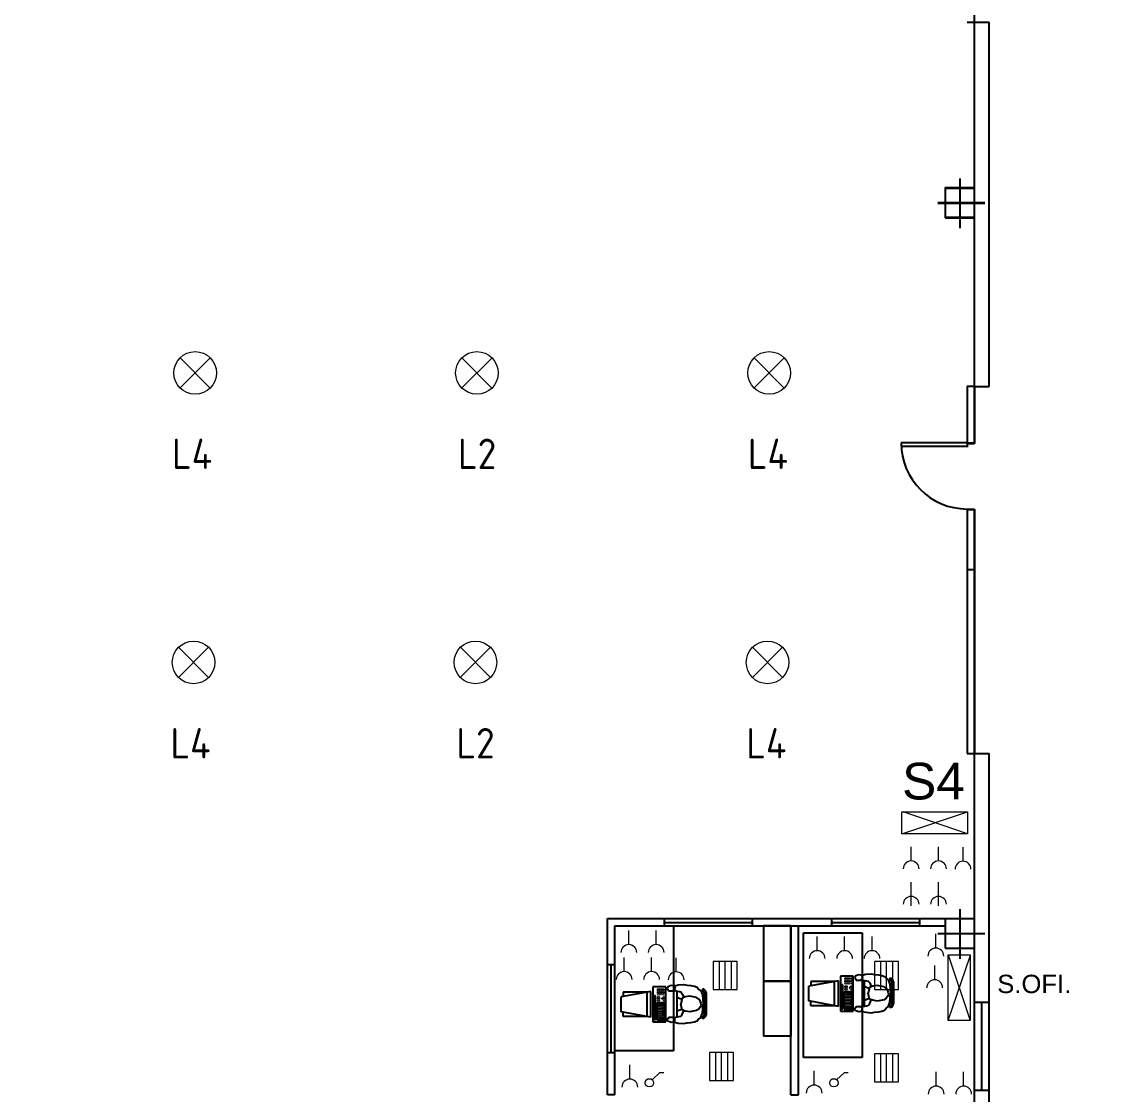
# Model space of a CAD drawing. Header units: millimetres. Extents: x 7 to 259, y -45 to 103.
# Drawn here: x 195.3198 to 195.5073, y 88.09 to 88.2727 of the extents above; entities that cross this region are included whole.
import ezdxf

# ---------------------------------------------------------------- set-up
doc = ezdxf.new("R2010")
doc.units = ezdxf.units.MM
doc.linetypes.add('CENTRO', pattern=[50.8, 31.75, -6.35, 6.35, -6.35])
doc.linetypes.add('CONTINUA', pattern=[0])
for name, color, linetype in [('CAJETI1', 5, 'Continuous'), ('cotes', 95, 'Continuous'), ('eixos centradors', 40, 'CENTRO'), ('estructura', 5, 'Continuous'), ('portes', 4, 'Continuous')]:
    doc.layers.add(name, color=color, linetype=linetype)
doc.layers.add('ELECTRIC', color=86, linetype='Continuous', lineweight=9)
doc.styles.add('ISO', font='isocp.shx')
doc.styles.get("Standard").update_dxf_attribs({"font": 'arial.ttf'})
doc.dimstyles.new('ISO-25', dxfattribs={"dimtxt": 2.5, "dimasz": 2.5, "dimexe": 1.25, "dimexo": 0.625, "dimtad": 1, "dimtxsty": 'Standard', "dimcen": 2.5, "dimadec": 0, "dimazin": 0, "dimtfac": 1, "dimtmove": 0, "dimatfit": 3, "dimfxl": 1, "dimarcsym": 0})

# ---------------------------------------------------------------- blocks, each defined once
blk = doc.blocks.new('*D37')
at = {"layer": 'cotes', "color": 0, "lineweight": -2, "transparency": 16777216}
for p, q in [((193.93481, 87.93808), (192.73481, 87.93808)), ((195.13481, 87.93808), (195.48203, 87.93808)), ((196.68203, 87.93808), (201.73708, 87.93808)), ((195.13481, 87.36545), (195.13481, 86.68808)), ((195.48203, 87.36545), (195.48203, 86.68808))]:
    blk.add_line(p, q, dxfattribs=at)
at = {"layer": 'cotes', "color": 0, "transparency": 16777216}
for points in [[(193.93481, 88.13808), (193.93481, 87.73808), (195.13481, 87.93808)], [(196.68203, 88.13808), (196.68203, 87.73808), (195.48203, 87.93808)]]:
    blk.add_solid(points, dxfattribs=at)
at = {"layer": 'Defpoints', "color": 0, "transparency": 16777216}
for p in [(195.13481, 87.99045), (195.48203, 87.99045), (195.48203, 87.93808)]:
    blk.add_point(p, dxfattribs=at)
at = {"layer": 'cotes', "color": 0, "transparency": 16777216, "insert": (199.80955, 89.16403), "char_height": 1, "attachment_point": 5}
blk.add_mtext('0,35', dxfattribs=at)
blk = doc.blocks.new('*D38')
at = {"layer": 'cotes', "color": 0, "lineweight": -2, "transparency": 16777216}
for p, q in [((195.53361, 89.56896), (195.53361, 90.76896)), ((195.53361, 88.36896), (195.53361, 87.99037)), ((196.10703, 88.36896), (196.78361, 88.36896)), ((196.10453, 87.99037), (196.78361, 87.99037)), ((195.53361, 86.79037), (195.53361, 81.74078))]:
    blk.add_line(p, q, dxfattribs=at)
at = {"layer": 'cotes', "color": 0, "transparency": 16777216}
for points in [[(195.33361, 89.56896), (195.73361, 89.56896), (195.53361, 88.36896)], [(195.33361, 86.79037), (195.73361, 86.79037), (195.53361, 87.99037)]]:
    blk.add_solid(points, dxfattribs=at)
at = {"layer": 'Defpoints', "color": 0, "transparency": 16777216}
for p in [(195.48203, 88.36896), (195.47953, 87.99037), (195.53361, 87.99037)]:
    blk.add_point(p, dxfattribs=at)
at = {"layer": 'cotes', "color": 0, "transparency": 16777216, "insert": (194.30765, 83.66558), "char_height": 1, "attachment_point": 5, "rotation": 90}
blk.add_mtext('0,38', dxfattribs=at)

msp = doc.modelspace()

# ---------------------------------------------------------------- linework, layer by layer
for p, q in [((195.48203, 88.26814), (195.48203, 88.31435)), ((195.48203, 88.21063), (195.48203, 88.27271)), ((195.48203, 88.27271), (195.48453, 88.27271)), ((195.48453, 88.21063), (195.48453, 88.27271)), ((195.48453, 88.26814), (195.48453, 88.27271)), ((195.48453, 88.21063), (195.48453, 88.27271)), ((195.48203, 88.20094), (195.48203, 88.21069)), ((195.48203, 88.21063), (195.48453, 88.21063)), ((195.48203, 88.21063), (195.48453, 88.21063)), ((195.48203, 88.04459), (195.48203, 88.18977)), ((195.48203, 88.14813), (195.48453, 88.14813)), ((195.48453, 88.04459), (195.48453, 88.14813)), ((195.41953, 88.12), (195.48203, 88.12)), ((195.41953, 88.08997), (195.41953, 88.12)), ((195.42078, 88.11875), (195.47703, 88.11875)), ((195.42078, 88.08997), (195.42078, 88.11875)), ((195.45078, 88.08997), (195.45078, 88.11875)), ((195.45203, 88.08997), (195.45203, 88.11875)), ((195.45078, 88.09), (195.45203, 88.09))]:
    msp.add_line(p, q)
at = {"color": 73, "linetype": 'CONTINUA'}
for p, q in [((195.42078, 88.0996), (195.42078, 88.11875)), ((195.42078, 88.11875), (195.42265, 88.11875)), ((195.45078, 88.11875), (195.44609, 88.11875)), ((195.44609, 88.11875), (195.45078, 88.11875)), ((195.45078, 88.11875), (195.45078, 88.10937)), ((195.45291, 88.09845), (195.45291, 88.11759)), ((195.45291, 88.11759), (195.45478, 88.11759)), ((195.45078, 88.10937), (195.44609, 88.10937)), ((195.44609, 88.10937), (195.45078, 88.10937)), ((195.45078, 88.10937), (195.45078, 88.1)), ((195.46171, 88.11023), (195.46164, 88.10992)), ((195.46164, 88.10992), (195.46188, 88.10953)), ((195.46226, 88.11044), (195.46171, 88.11023)), ((195.46188, 88.10953), (195.46268, 88.10954)), ((195.46289, 88.11039), (195.46226, 88.11044)), ((195.46279, 88.1096), (195.46268, 88.10954)), ((195.46298, 88.10995), (195.46279, 88.1096)), ((195.46279, 88.1096), (195.46394, 88.10937)), ((195.46281, 88.11039), (195.46298, 88.10995)), ((195.46289, 88.11039), (195.4635, 88.11054)), ((195.46324, 88.10951), (195.46324, 88.10508)), ((195.4635, 88.11054), (195.46441, 88.11061)), ((195.46394, 88.10937), (195.46419, 88.10906)), ((195.46419, 88.10906), (195.46445, 88.10841)), ((195.46441, 88.11061), (195.46498, 88.1105)), ((195.46498, 88.1105), (195.46567, 88.11044)), ((195.46567, 88.11044), (195.46625, 88.11033)), ((195.46625, 88.11033), (195.46671, 88.11015)), ((195.46671, 88.11015), (195.46697, 88.10984)), ((195.46697, 88.10984), (195.46733, 88.10959)), ((195.46733, 88.10959), (195.46762, 88.10885)), ((195.46761, 88.10985), (195.46761, 88.10954)), ((195.46792, 88.10923), (195.46792, 88.10548)), ((195.46824, 88.10923), (195.46824, 88.10548)), ((195.42979, 88.10839), (195.42972, 88.10808)), ((195.42972, 88.10808), (195.42997, 88.10769)), ((195.43035, 88.1086), (195.42979, 88.10839)), ((195.42997, 88.10769), (195.43076, 88.1077)), ((195.43097, 88.10855), (195.43035, 88.1086)), ((195.43087, 88.10777), (195.43076, 88.1077)), ((195.43107, 88.10811), (195.43087, 88.10777)), ((195.43087, 88.10777), (195.43202, 88.10753)), ((195.43089, 88.10856), (195.43107, 88.10811)), ((195.43097, 88.10855), (195.43159, 88.1087)), ((195.43132, 88.10767), (195.43132, 88.10324)), ((195.43159, 88.1087), (195.43249, 88.10877)), ((195.43202, 88.10753), (195.43227, 88.10722)), ((195.43227, 88.10722), (195.43253, 88.10657)), ((195.43249, 88.10877), (195.43307, 88.10866)), ((195.43307, 88.10866), (195.43375, 88.1086)), ((195.43375, 88.1086), (195.43433, 88.10849)), ((195.43433, 88.10849), (195.4348, 88.10831)), ((195.4348, 88.10831), (195.43505, 88.108)), ((195.43505, 88.108), (195.43541, 88.10776)), ((195.43541, 88.10776), (195.4357, 88.10701)), ((195.43569, 88.10801), (195.43569, 88.1077)), ((195.43601, 88.10739), (195.43601, 88.10364)), ((195.43632, 88.10739), (195.43632, 88.10364)), ((195.46324, 88.10847), (195.46327, 88.10846)), ((195.46327, 88.10846), (195.46411, 88.10814)), ((195.46414, 88.10829), (195.46393, 88.10729)), ((195.46414, 88.1063), (195.46393, 88.10729)), ((195.46469, 88.1085), (195.46414, 88.10829)), ((195.46548, 88.10862), (195.46469, 88.1085)), ((195.46663, 88.10839), (195.46548, 88.10862)), ((195.46699, 88.10814), (195.46663, 88.10839)), ((195.46724, 88.10783), (195.46699, 88.10814)), ((195.46739, 88.10746), (195.46724, 88.10783)), ((195.46739, 88.10713), (195.46724, 88.10675)), ((195.46735, 88.10729), (195.46739, 88.10746)), ((195.46735, 88.10729), (195.46739, 88.10713)), ((195.46762, 88.10885), (195.46774, 88.10729)), ((195.46762, 88.10574), (195.46774, 88.10729)), ((195.43132, 88.10663), (195.43135, 88.10662)), ((195.43135, 88.10662), (195.43219, 88.1063)), ((195.43222, 88.10645), (195.43202, 88.10546)), ((195.43222, 88.10446), (195.43202, 88.10546)), ((195.43277, 88.10666), (195.43222, 88.10645)), ((195.43356, 88.10678), (195.43277, 88.10666)), ((195.43471, 88.10655), (195.43356, 88.10678)), ((195.43507, 88.1063), (195.43471, 88.10655)), ((195.43533, 88.106), (195.43507, 88.1063)), ((195.43547, 88.10563), (195.43533, 88.106)), ((195.43547, 88.10529), (195.43533, 88.10492)), ((195.43544, 88.10546), (195.43547, 88.10563)), ((195.43544, 88.10546), (195.43547, 88.10529)), ((195.4357, 88.10701), (195.43583, 88.10546)), ((195.4357, 88.1039), (195.43583, 88.10546)), ((195.46279, 88.10499), (195.46394, 88.10522)), ((195.46324, 88.10612), (195.46327, 88.10613)), ((195.46327, 88.10613), (195.46411, 88.10645)), ((195.46394, 88.10522), (195.46419, 88.10553)), ((195.46469, 88.10609), (195.46414, 88.1063)), ((195.46419, 88.10553), (195.46445, 88.10618)), ((195.46548, 88.10597), (195.46469, 88.10609)), ((195.46663, 88.1062), (195.46548, 88.10597)), ((195.46699, 88.10645), (195.46663, 88.1062)), ((195.46724, 88.10675), (195.46699, 88.10645)), ((195.46733, 88.105), (195.46762, 88.10574)), ((195.46761, 88.10485), (195.46761, 88.10516)), ((195.43087, 88.10315), (195.43202, 88.10338)), ((195.43132, 88.10428), (195.43135, 88.10429)), ((195.43135, 88.10429), (195.43219, 88.10461)), ((195.43202, 88.10338), (195.43227, 88.10369)), ((195.43277, 88.10425), (195.43222, 88.10446)), ((195.43227, 88.10369), (195.43253, 88.10434)), ((195.43356, 88.10413), (195.43277, 88.10425)), ((195.43471, 88.10436), (195.43356, 88.10413)), ((195.43507, 88.10461), (195.43471, 88.10436)), ((195.43533, 88.10492), (195.43507, 88.10461)), ((195.43541, 88.10316), (195.4357, 88.1039)), ((195.43569, 88.10301), (195.43569, 88.10333)), ((195.46163, 88.10467), (195.46188, 88.10506)), ((195.46171, 88.10436), (195.46163, 88.10467)), ((195.46226, 88.10415), (195.46171, 88.10436)), ((195.46188, 88.10506), (195.46268, 88.10505)), ((195.46289, 88.1042), (195.46226, 88.10415)), ((195.46279, 88.10499), (195.46268, 88.10505)), ((195.46298, 88.10464), (195.46279, 88.10499)), ((195.46281, 88.10419), (195.46298, 88.10464)), ((195.46289, 88.1042), (195.4635, 88.10405)), ((195.4635, 88.10405), (195.46441, 88.10398)), ((195.46441, 88.10398), (195.46498, 88.10409)), ((195.46498, 88.10409), (195.46567, 88.10415)), ((195.46567, 88.10415), (195.46625, 88.10426)), ((195.46625, 88.10426), (195.46671, 88.10444)), ((195.46671, 88.10444), (195.46697, 88.10475)), ((195.46697, 88.10475), (195.46733, 88.105)), ((195.42971, 88.10283), (195.42997, 88.10322)), ((195.42979, 88.10252), (195.42971, 88.10283)), ((195.43035, 88.10231), (195.42979, 88.10252)), ((195.42997, 88.10322), (195.43076, 88.10321)), ((195.43097, 88.10236), (195.43035, 88.10231)), ((195.43087, 88.10315), (195.43076, 88.10321)), ((195.43107, 88.1028), (195.43087, 88.10315)), ((195.43089, 88.10236), (195.43107, 88.1028)), ((195.43097, 88.10236), (195.43159, 88.10221)), ((195.43159, 88.10221), (195.43249, 88.10214)), ((195.43249, 88.10214), (195.43307, 88.10226)), ((195.43307, 88.10226), (195.43375, 88.10231)), ((195.43375, 88.10231), (195.43433, 88.10243)), ((195.43433, 88.10243), (195.4348, 88.10261)), ((195.4348, 88.10261), (195.43505, 88.10291)), ((195.43505, 88.10291), (195.43541, 88.10316)), ((195.42078, 88.0975), (195.42078, 88.10034)), ((195.45078, 88.1), (195.44609, 88.1)), ((195.45291, 88.09634), (195.45291, 88.09919))]:
    msp.add_line(p, q, dxfattribs=at)
at = {"color": 73}
for p, q in [((195.42078, 88.11875), (195.43078, 88.11875)), ((195.43078, 88.11875), (195.43078, 88.0975)), ((195.44609, 88.11875), (195.44609, 88.10937)), ((195.45291, 88.11759), (195.46291, 88.11759)), ((195.46291, 88.11759), (195.46291, 88.09634)), ((195.44609, 88.10937), (195.44609, 88.1)), ((195.43078, 88.0975), (195.42078, 88.0975)), ((195.46291, 88.09634), (195.45291, 88.09634))]:
    msp.add_line(p, q, dxfattribs=at)
at = {"color": 73, "linetype": 'Continuous'}
for p, q in [((195.45885, 88.10943), (195.45379, 88.1085)), ((195.45821, 88.10931), (195.45414, 88.10931)), ((195.45414, 88.10931), (195.45414, 88.10856)), ((195.45821, 88.10517), (195.45821, 88.10931)), ((195.45885, 88.10505), (195.45885, 88.10943)), ((195.45919, 88.11021), (195.45919, 88.10427)), ((195.46137, 88.11021), (195.45919, 88.11021)), ((195.46007, 88.10984), (195.45997, 88.10984)), ((195.45997, 88.10984), (195.45997, 88.10973)), ((195.45997, 88.10973), (195.46007, 88.10973)), ((195.46007, 88.10959), (195.45997, 88.10959)), ((195.45997, 88.10959), (195.45997, 88.10948)), ((195.45997, 88.10948), (195.46007, 88.10948)), ((195.46007, 88.10934), (195.45997, 88.10934)), ((195.45997, 88.10934), (195.45997, 88.10923)), ((195.45997, 88.10923), (195.46007, 88.10923)), ((195.45997, 88.10909), (195.45997, 88.10898)), ((195.46007, 88.10909), (195.45997, 88.10909)), ((195.45997, 88.10898), (195.46007, 88.10898)), ((195.46007, 88.10973), (195.46007, 88.10984)), ((195.46007, 88.10948), (195.46007, 88.10959)), ((195.46007, 88.10923), (195.46007, 88.10934)), ((195.46007, 88.10898), (195.46007, 88.10909)), ((195.46032, 88.10984), (195.46022, 88.10984)), ((195.46022, 88.10984), (195.46022, 88.10973)), ((195.46022, 88.10973), (195.46032, 88.10973)), ((195.46032, 88.10959), (195.46022, 88.10959)), ((195.46022, 88.10959), (195.46022, 88.10948)), ((195.46022, 88.10948), (195.46032, 88.10948)), ((195.46032, 88.10934), (195.46022, 88.10934)), ((195.46022, 88.10934), (195.46022, 88.10923)), ((195.46022, 88.10923), (195.46032, 88.10923)), ((195.46032, 88.10909), (195.46022, 88.10909)), ((195.46022, 88.10909), (195.46022, 88.10898)), ((195.46022, 88.10898), (195.46032, 88.10898)), ((195.46032, 88.10973), (195.46032, 88.10984)), ((195.46032, 88.10948), (195.46032, 88.10959)), ((195.46032, 88.10923), (195.46032, 88.10934)), ((195.46032, 88.10898), (195.46032, 88.10909)), ((195.46057, 88.10984), (195.46047, 88.10984)), ((195.46047, 88.10984), (195.46047, 88.10973)), ((195.46047, 88.10973), (195.46057, 88.10973)), ((195.46057, 88.10959), (195.46047, 88.10959)), ((195.46047, 88.10959), (195.46047, 88.10948)), ((195.46047, 88.10948), (195.46057, 88.10948)), ((195.46057, 88.10934), (195.46047, 88.10934)), ((195.46047, 88.10934), (195.46047, 88.10923)), ((195.46047, 88.10923), (195.46057, 88.10923)), ((195.46057, 88.10909), (195.46047, 88.10909)), ((195.46047, 88.10909), (195.46047, 88.10898)), ((195.46047, 88.10898), (195.46057, 88.10898)), ((195.46057, 88.10973), (195.46057, 88.10984)), ((195.46057, 88.10948), (195.46057, 88.10959)), ((195.46057, 88.10923), (195.46057, 88.10934)), ((195.46057, 88.10898), (195.46057, 88.10909)), ((195.46082, 88.10984), (195.46072, 88.10984)), ((195.46072, 88.10984), (195.46072, 88.10973)), ((195.46072, 88.10973), (195.46082, 88.10973)), ((195.46082, 88.10959), (195.46072, 88.10959)), ((195.46072, 88.10959), (195.46072, 88.10948)), ((195.46072, 88.10948), (195.46082, 88.10948)), ((195.46082, 88.10934), (195.46072, 88.10934)), ((195.46072, 88.10934), (195.46072, 88.10923)), ((195.46072, 88.10923), (195.46082, 88.10923)), ((195.46082, 88.10909), (195.46072, 88.10909)), ((195.46072, 88.10909), (195.46072, 88.10898)), ((195.46072, 88.10898), (195.46082, 88.10898)), ((195.46082, 88.10973), (195.46082, 88.10984)), ((195.46082, 88.10948), (195.46082, 88.10959)), ((195.46082, 88.10923), (195.46082, 88.10934)), ((195.46082, 88.10898), (195.46082, 88.10909)), ((195.46107, 88.10984), (195.46097, 88.10984)), ((195.46097, 88.10984), (195.46097, 88.10973)), ((195.46097, 88.10973), (195.46107, 88.10973)), ((195.46107, 88.10959), (195.46097, 88.10959)), ((195.46097, 88.10959), (195.46097, 88.10948)), ((195.46097, 88.10948), (195.46107, 88.10948)), ((195.46107, 88.10934), (195.46097, 88.10934)), ((195.46097, 88.10934), (195.46097, 88.10923)), ((195.46097, 88.10923), (195.46107, 88.10923)), ((195.46107, 88.10909), (195.46097, 88.10909)), ((195.46097, 88.10909), (195.46097, 88.10898)), ((195.46097, 88.10898), (195.46107, 88.10898)), ((195.46107, 88.10973), (195.46107, 88.10984)), ((195.46107, 88.10948), (195.46107, 88.10959)), ((195.46107, 88.10923), (195.46107, 88.10934)), ((195.46107, 88.10898), (195.46107, 88.10909)), ((195.46137, 88.10427), (195.46137, 88.11021)), ((195.42693, 88.10759), (195.42187, 88.10666)), ((195.42629, 88.10747), (195.42222, 88.10747)), ((195.42222, 88.10747), (195.42222, 88.10672)), ((195.42629, 88.10333), (195.42629, 88.10747)), ((195.42693, 88.10321), (195.42693, 88.10759)), ((195.42727, 88.10837), (195.42727, 88.10243)), ((195.42946, 88.10837), (195.42727, 88.10837)), ((195.42815, 88.10801), (195.42805, 88.10801)), ((195.42805, 88.10801), (195.42805, 88.10789)), ((195.42805, 88.10789), (195.42815, 88.10789)), ((195.42815, 88.10776), (195.42805, 88.10776)), ((195.42805, 88.10776), (195.42805, 88.10764)), ((195.42805, 88.10764), (195.42815, 88.10764)), ((195.42815, 88.10751), (195.42805, 88.10751)), ((195.42805, 88.10751), (195.42805, 88.10739)), ((195.42805, 88.10739), (195.42815, 88.10739)), ((195.42805, 88.10726), (195.42805, 88.10714)), ((195.42815, 88.10726), (195.42805, 88.10726)), ((195.42805, 88.10714), (195.42815, 88.10714)), ((195.42815, 88.10789), (195.42815, 88.10801)), ((195.42815, 88.10764), (195.42815, 88.10776)), ((195.42815, 88.10739), (195.42815, 88.10751)), ((195.42815, 88.10714), (195.42815, 88.10726)), ((195.4284, 88.10801), (195.4283, 88.10801)), ((195.4283, 88.10801), (195.4283, 88.10789)), ((195.4283, 88.10789), (195.4284, 88.10789)), ((195.4284, 88.10776), (195.4283, 88.10776)), ((195.4283, 88.10776), (195.4283, 88.10764)), ((195.4283, 88.10764), (195.4284, 88.10764)), ((195.4284, 88.10751), (195.4283, 88.10751)), ((195.4283, 88.10751), (195.4283, 88.10739)), ((195.4283, 88.10739), (195.4284, 88.10739)), ((195.4284, 88.10726), (195.4283, 88.10726)), ((195.4283, 88.10726), (195.4283, 88.10714)), ((195.4283, 88.10714), (195.4284, 88.10714)), ((195.4284, 88.10789), (195.4284, 88.10801)), ((195.4284, 88.10764), (195.4284, 88.10776)), ((195.4284, 88.10739), (195.4284, 88.10751)), ((195.4284, 88.10714), (195.4284, 88.10726)), ((195.42865, 88.10801), (195.42855, 88.10801)), ((195.42855, 88.10801), (195.42855, 88.10789)), ((195.42855, 88.10789), (195.42865, 88.10789)), ((195.42865, 88.10776), (195.42855, 88.10776)), ((195.42855, 88.10776), (195.42855, 88.10764)), ((195.42855, 88.10764), (195.42865, 88.10764)), ((195.42865, 88.10751), (195.42855, 88.10751)), ((195.42855, 88.10751), (195.42855, 88.10739)), ((195.42855, 88.10739), (195.42865, 88.10739)), ((195.42865, 88.10726), (195.42855, 88.10726)), ((195.42855, 88.10726), (195.42855, 88.10714)), ((195.42855, 88.10714), (195.42865, 88.10714)), ((195.42865, 88.10789), (195.42865, 88.10801)), ((195.42865, 88.10764), (195.42865, 88.10776)), ((195.42865, 88.10739), (195.42865, 88.10751)), ((195.42865, 88.10714), (195.42865, 88.10726)), ((195.4289, 88.10801), (195.4288, 88.10801)), ((195.4288, 88.10801), (195.4288, 88.10789)), ((195.4288, 88.10789), (195.4289, 88.10789)), ((195.4289, 88.10776), (195.4288, 88.10776)), ((195.4288, 88.10776), (195.4288, 88.10764)), ((195.4288, 88.10764), (195.4289, 88.10764)), ((195.4289, 88.10751), (195.4288, 88.10751)), ((195.4288, 88.10751), (195.4288, 88.10739)), ((195.4288, 88.10739), (195.4289, 88.10739)), ((195.4289, 88.10726), (195.4288, 88.10726)), ((195.4288, 88.10726), (195.4288, 88.10714)), ((195.4288, 88.10714), (195.4289, 88.10714)), ((195.4289, 88.10789), (195.4289, 88.10801)), ((195.4289, 88.10764), (195.4289, 88.10776)), ((195.4289, 88.10739), (195.4289, 88.10751)), ((195.4289, 88.10714), (195.4289, 88.10726)), ((195.42915, 88.10801), (195.42905, 88.10801)), ((195.42905, 88.10801), (195.42905, 88.10789)), ((195.42905, 88.10789), (195.42915, 88.10789)), ((195.42915, 88.10776), (195.42905, 88.10776)), ((195.42905, 88.10776), (195.42905, 88.10764)), ((195.42905, 88.10764), (195.42915, 88.10764)), ((195.42915, 88.10751), (195.42905, 88.10751)), ((195.42905, 88.10751), (195.42905, 88.10739)), ((195.42905, 88.10739), (195.42915, 88.10739)), ((195.42915, 88.10726), (195.42905, 88.10726)), ((195.42905, 88.10726), (195.42905, 88.10714)), ((195.42905, 88.10714), (195.42915, 88.10714)), ((195.42915, 88.10789), (195.42915, 88.10801)), ((195.42915, 88.10764), (195.42915, 88.10776)), ((195.42915, 88.10739), (195.42915, 88.10751)), ((195.42915, 88.10714), (195.42915, 88.10726)), ((195.42946, 88.10243), (195.42946, 88.10837)), ((195.45379, 88.10598), (195.45379, 88.1085)), ((195.45936, 88.1046), (195.45936, 88.10872)), ((195.45959, 88.10872), (195.45936, 88.10872)), ((195.45959, 88.1046), (195.45959, 88.10872)), ((195.45984, 88.10751), (195.45984, 88.1046)), ((195.4612, 88.10751), (195.45984, 88.10751)), ((195.46007, 88.10852), (195.45997, 88.10852)), ((195.45997, 88.10852), (195.45997, 88.10841)), ((195.45997, 88.10841), (195.46007, 88.10841)), ((195.46007, 88.10827), (195.45997, 88.10827)), ((195.45997, 88.10827), (195.45997, 88.10816)), ((195.45997, 88.10816), (195.46007, 88.10816)), ((195.45997, 88.10802), (195.45997, 88.10791)), ((195.46007, 88.10802), (195.45997, 88.10802)), ((195.45997, 88.10791), (195.46007, 88.10791)), ((195.46007, 88.10735), (195.45997, 88.10735)), ((195.45997, 88.10735), (195.45997, 88.10724)), ((195.45997, 88.10724), (195.46007, 88.10724)), ((195.46007, 88.1071), (195.45997, 88.1071)), ((195.45997, 88.1071), (195.45997, 88.10699)), ((195.46007, 88.10841), (195.46007, 88.10852)), ((195.46007, 88.10816), (195.46007, 88.10827)), ((195.46007, 88.10791), (195.46007, 88.10802)), ((195.46007, 88.10724), (195.46007, 88.10735)), ((195.46007, 88.10699), (195.46007, 88.1071)), ((195.46032, 88.10852), (195.46022, 88.10852)), ((195.46022, 88.10852), (195.46022, 88.10841)), ((195.46022, 88.10841), (195.46032, 88.10841)), ((195.46032, 88.10827), (195.46022, 88.10827)), ((195.46022, 88.10827), (195.46022, 88.10816)), ((195.46022, 88.10816), (195.46032, 88.10816)), ((195.46032, 88.10802), (195.46022, 88.10802)), ((195.46022, 88.10802), (195.46022, 88.10791)), ((195.46022, 88.10791), (195.46032, 88.10791)), ((195.46057, 88.10735), (195.46022, 88.10735)), ((195.46022, 88.10735), (195.46022, 88.10724)), ((195.46022, 88.10724), (195.46047, 88.10724)), ((195.46032, 88.1071), (195.46022, 88.1071)), ((195.46022, 88.1071), (195.46022, 88.10699)), ((195.46032, 88.10841), (195.46032, 88.10852)), ((195.46032, 88.10816), (195.46032, 88.10827)), ((195.46032, 88.10791), (195.46032, 88.10802)), ((195.46032, 88.10699), (195.46032, 88.1071)), ((195.46047, 88.10724), (195.46047, 88.10699)), ((195.46057, 88.10699), (195.46057, 88.10735)), ((195.46082, 88.10735), (195.46072, 88.10735)), ((195.46072, 88.10735), (195.46072, 88.10699)), ((195.46073, 88.10827), (195.46073, 88.10816)), ((195.46082, 88.10827), (195.46073, 88.10827)), ((195.46073, 88.10816), (195.46082, 88.10816)), ((195.46082, 88.10816), (195.46082, 88.10827)), ((195.46082, 88.10699), (195.46082, 88.10735)), ((195.46107, 88.10735), (195.46097, 88.10735)), ((195.46097, 88.10735), (195.46097, 88.10699)), ((195.46098, 88.10852), (195.46098, 88.10841)), ((195.46107, 88.10852), (195.46098, 88.10852)), ((195.46098, 88.10841), (195.46107, 88.10841)), ((195.46098, 88.10827), (195.46098, 88.10816)), ((195.46107, 88.10827), (195.46098, 88.10827)), ((195.46098, 88.10816), (195.46107, 88.10816)), ((195.46098, 88.10802), (195.46098, 88.10791)), ((195.46107, 88.10802), (195.46098, 88.10802)), ((195.46098, 88.10791), (195.46107, 88.10791)), ((195.46107, 88.10841), (195.46107, 88.10852)), ((195.46107, 88.10816), (195.46107, 88.10827)), ((195.46107, 88.10791), (195.46107, 88.10802)), ((195.46107, 88.10699), (195.46107, 88.10735)), ((195.4612, 88.1046), (195.4612, 88.10751)), ((195.42187, 88.10414), (195.42187, 88.10666)), ((195.42745, 88.10276), (195.42745, 88.10688)), ((195.42768, 88.10688), (195.42745, 88.10688)), ((195.42768, 88.10276), (195.42768, 88.10688)), ((195.42792, 88.10567), (195.42792, 88.10276)), ((195.42928, 88.10567), (195.42792, 88.10567)), ((195.42815, 88.10668), (195.42805, 88.10668)), ((195.42805, 88.10668), (195.42805, 88.10657)), ((195.42805, 88.10657), (195.42815, 88.10657)), ((195.42815, 88.10643), (195.42805, 88.10643)), ((195.42805, 88.10643), (195.42805, 88.10632)), ((195.42805, 88.10632), (195.42815, 88.10632)), ((195.42805, 88.10618), (195.42805, 88.10607)), ((195.42815, 88.10618), (195.42805, 88.10618)), ((195.42805, 88.10607), (195.42815, 88.10607)), ((195.42815, 88.10551), (195.42805, 88.10551)), ((195.42805, 88.10551), (195.42805, 88.1054)), ((195.42805, 88.1054), (195.42815, 88.1054)), ((195.42815, 88.10526), (195.42805, 88.10526)), ((195.42805, 88.10526), (195.42805, 88.10515)), ((195.42805, 88.10515), (195.42815, 88.10515)), ((195.42815, 88.10657), (195.42815, 88.10668)), ((195.42815, 88.10632), (195.42815, 88.10643)), ((195.42815, 88.10607), (195.42815, 88.10618)), ((195.42815, 88.1054), (195.42815, 88.10551)), ((195.42815, 88.10515), (195.42815, 88.10526)), ((195.4284, 88.10668), (195.4283, 88.10668)), ((195.4283, 88.10668), (195.4283, 88.10657)), ((195.4283, 88.10657), (195.4284, 88.10657)), ((195.4284, 88.10643), (195.4283, 88.10643)), ((195.4283, 88.10643), (195.4283, 88.10632)), ((195.4283, 88.10632), (195.4284, 88.10632)), ((195.4284, 88.10618), (195.4283, 88.10618)), ((195.4283, 88.10618), (195.4283, 88.10607)), ((195.4283, 88.10607), (195.4284, 88.10607)), ((195.42865, 88.10551), (195.4283, 88.10551)), ((195.4283, 88.10551), (195.4283, 88.1054)), ((195.4283, 88.1054), (195.42855, 88.1054)), ((195.4284, 88.10526), (195.4283, 88.10526)), ((195.4283, 88.10526), (195.4283, 88.10515)), ((195.4283, 88.10515), (195.4284, 88.10515)), ((195.4284, 88.10657), (195.4284, 88.10668)), ((195.4284, 88.10632), (195.4284, 88.10643)), ((195.4284, 88.10607), (195.4284, 88.10618)), ((195.4284, 88.10515), (195.4284, 88.10526)), ((195.42855, 88.1054), (195.42855, 88.10515)), ((195.42855, 88.10515), (195.42865, 88.10515)), ((195.42865, 88.10515), (195.42865, 88.10551)), ((195.4289, 88.10551), (195.4288, 88.10551)), ((195.4288, 88.10551), (195.4288, 88.10515)), ((195.4288, 88.10515), (195.4289, 88.10515)), ((195.42881, 88.10643), (195.42881, 88.10632)), ((195.42891, 88.10643), (195.42881, 88.10643)), ((195.42881, 88.10632), (195.42891, 88.10632)), ((195.4289, 88.10515), (195.4289, 88.10551)), ((195.42891, 88.10632), (195.42891, 88.10643)), ((195.42915, 88.10551), (195.42905, 88.10551)), ((195.42905, 88.10551), (195.42905, 88.10515)), ((195.42905, 88.10515), (195.42915, 88.10515)), ((195.42906, 88.10668), (195.42906, 88.10657)), ((195.42916, 88.10668), (195.42906, 88.10668)), ((195.42906, 88.10657), (195.42916, 88.10657)), ((195.42906, 88.10643), (195.42906, 88.10632)), ((195.42916, 88.10643), (195.42906, 88.10643)), ((195.42906, 88.10632), (195.42916, 88.10632)), ((195.42906, 88.10618), (195.42906, 88.10607)), ((195.42916, 88.10618), (195.42906, 88.10618)), ((195.42906, 88.10607), (195.42916, 88.10607)), ((195.42915, 88.10515), (195.42915, 88.10551)), ((195.42916, 88.10657), (195.42916, 88.10668)), ((195.42916, 88.10632), (195.42916, 88.10643)), ((195.42916, 88.10607), (195.42916, 88.10618)), ((195.42928, 88.10276), (195.42928, 88.10567)), ((195.45885, 88.10505), (195.45379, 88.10598)), ((195.45414, 88.10517), (195.45414, 88.10592)), ((195.45821, 88.10517), (195.45414, 88.10517)), ((195.45997, 88.10699), (195.46007, 88.10699)), ((195.46007, 88.10685), (195.45997, 88.10685)), ((195.45997, 88.10685), (195.45997, 88.10674)), ((195.45997, 88.10674), (195.46007, 88.10674)), ((195.46007, 88.1066), (195.45997, 88.1066)), ((195.45997, 88.1066), (195.45997, 88.10649)), ((195.45997, 88.10649), (195.46007, 88.10649)), ((195.46007, 88.10635), (195.45997, 88.10635)), ((195.45997, 88.10635), (195.45997, 88.10624)), ((195.45997, 88.10624), (195.46007, 88.10624)), ((195.46007, 88.1061), (195.45997, 88.1061)), ((195.45997, 88.1061), (195.45997, 88.10599)), ((195.45997, 88.10599), (195.46007, 88.10599)), ((195.46007, 88.10585), (195.45997, 88.10585)), ((195.45997, 88.10585), (195.45997, 88.10574)), ((195.45997, 88.10574), (195.46007, 88.10574)), ((195.46007, 88.1056), (195.45997, 88.1056)), ((195.45997, 88.1056), (195.45997, 88.10549)), ((195.45997, 88.10549), (195.46007, 88.10549)), ((195.46007, 88.10535), (195.45997, 88.10535)), ((195.45997, 88.10535), (195.45997, 88.10524)), ((195.45997, 88.10524), (195.46007, 88.10524)), ((195.46007, 88.10674), (195.46007, 88.10685)), ((195.46007, 88.10649), (195.46007, 88.1066)), ((195.46007, 88.10624), (195.46007, 88.10635)), ((195.46007, 88.10599), (195.46007, 88.1061)), ((195.46007, 88.10574), (195.46007, 88.10585)), ((195.46007, 88.10549), (195.46007, 88.1056)), ((195.46007, 88.10524), (195.46007, 88.10535)), ((195.46022, 88.10699), (195.46032, 88.10699)), ((195.46032, 88.10685), (195.46022, 88.10685)), ((195.46022, 88.10685), (195.46022, 88.10674)), ((195.46022, 88.10674), (195.46032, 88.10674)), ((195.46032, 88.1066), (195.46022, 88.1066)), ((195.46022, 88.1066), (195.46022, 88.10649)), ((195.46022, 88.10649), (195.46032, 88.10649)), ((195.46032, 88.10635), (195.46022, 88.10635)), ((195.46022, 88.10635), (195.46022, 88.10624)), ((195.46022, 88.10624), (195.46032, 88.10624)), ((195.46032, 88.1061), (195.46022, 88.1061)), ((195.46022, 88.1061), (195.46022, 88.10599)), ((195.46022, 88.10599), (195.46032, 88.10599)), ((195.46032, 88.10585), (195.46022, 88.10585)), ((195.46022, 88.10585), (195.46022, 88.10574)), ((195.46022, 88.10574), (195.46032, 88.10574)), ((195.46032, 88.1056), (195.46022, 88.1056)), ((195.46022, 88.1056), (195.46022, 88.10549)), ((195.46022, 88.10549), (195.46032, 88.10549)), ((195.46032, 88.10535), (195.46022, 88.10535)), ((195.46022, 88.10535), (195.46022, 88.10524)), ((195.46022, 88.10524), (195.46032, 88.10524)), ((195.46032, 88.10674), (195.46032, 88.10685)), ((195.46032, 88.10649), (195.46032, 88.1066)), ((195.46032, 88.10624), (195.46032, 88.10635)), ((195.46032, 88.10599), (195.46032, 88.1061)), ((195.46032, 88.10574), (195.46032, 88.10585)), ((195.46032, 88.10549), (195.46032, 88.1056)), ((195.46032, 88.10524), (195.46032, 88.10535)), ((195.46047, 88.10699), (195.46057, 88.10699)), ((195.46057, 88.10685), (195.46047, 88.10685)), ((195.46047, 88.10685), (195.46047, 88.10674)), ((195.46047, 88.10674), (195.46057, 88.10674)), ((195.46057, 88.1066), (195.46047, 88.1066)), ((195.46047, 88.1066), (195.46047, 88.10649)), ((195.46047, 88.10649), (195.46057, 88.10649)), ((195.46057, 88.10635), (195.46047, 88.10635)), ((195.46047, 88.10635), (195.46047, 88.10624)), ((195.46047, 88.10624), (195.46057, 88.10624)), ((195.46057, 88.1061), (195.46047, 88.1061)), ((195.46047, 88.1061), (195.46047, 88.10599)), ((195.46047, 88.10599), (195.46057, 88.10599)), ((195.46057, 88.10585), (195.46047, 88.10585)), ((195.46047, 88.10585), (195.46047, 88.10574)), ((195.46047, 88.10574), (195.46057, 88.10574)), ((195.46057, 88.1056), (195.46047, 88.1056)), ((195.46047, 88.1056), (195.46047, 88.10549)), ((195.46047, 88.10549), (195.46057, 88.10549)), ((195.46057, 88.10535), (195.46047, 88.10535)), ((195.46047, 88.10535), (195.46047, 88.10524)), ((195.46047, 88.10524), (195.46057, 88.10524)), ((195.46057, 88.10674), (195.46057, 88.10685)), ((195.46057, 88.10649), (195.46057, 88.1066)), ((195.46057, 88.10624), (195.46057, 88.10635)), ((195.46057, 88.10599), (195.46057, 88.1061)), ((195.46057, 88.10574), (195.46057, 88.10585)), ((195.46057, 88.10549), (195.46057, 88.1056)), ((195.46057, 88.10524), (195.46057, 88.10535)), ((195.46072, 88.10699), (195.46082, 88.10699)), ((195.46082, 88.10685), (195.46072, 88.10685)), ((195.46072, 88.10685), (195.46072, 88.10674)), ((195.46072, 88.10674), (195.46082, 88.10674)), ((195.46082, 88.1066), (195.46072, 88.1066)), ((195.46072, 88.1066), (195.46072, 88.10649)), ((195.46072, 88.10649), (195.46082, 88.10649)), ((195.46082, 88.10635), (195.46072, 88.10635)), ((195.46072, 88.10635), (195.46072, 88.10624)), ((195.46072, 88.10624), (195.46082, 88.10624)), ((195.46082, 88.1061), (195.46072, 88.1061)), ((195.46072, 88.1061), (195.46072, 88.10599)), ((195.46072, 88.10599), (195.46082, 88.10599)), ((195.46082, 88.10585), (195.46072, 88.10585)), ((195.46072, 88.10585), (195.46072, 88.10574)), ((195.46072, 88.10574), (195.46082, 88.10574)), ((195.46082, 88.1056), (195.46072, 88.1056)), ((195.46072, 88.1056), (195.46072, 88.10549)), ((195.46072, 88.10549), (195.46082, 88.10549)), ((195.46082, 88.10535), (195.46072, 88.10535)), ((195.46072, 88.10535), (195.46072, 88.10524)), ((195.46072, 88.10524), (195.46082, 88.10524)), ((195.46082, 88.10674), (195.46082, 88.10685)), ((195.46082, 88.10649), (195.46082, 88.1066)), ((195.46082, 88.10624), (195.46082, 88.10635)), ((195.46082, 88.10599), (195.46082, 88.1061)), ((195.46082, 88.10574), (195.46082, 88.10585)), ((195.46082, 88.10549), (195.46082, 88.1056)), ((195.46082, 88.10524), (195.46082, 88.10535)), ((195.46097, 88.10699), (195.46107, 88.10699)), ((195.46107, 88.10685), (195.46097, 88.10685)), ((195.46097, 88.10685), (195.46097, 88.10649)), ((195.46097, 88.10649), (195.46107, 88.10649)), ((195.46107, 88.10635), (195.46097, 88.10635)), ((195.46097, 88.10635), (195.46097, 88.10524)), ((195.46097, 88.10524), (195.46107, 88.10524)), ((195.46107, 88.10649), (195.46107, 88.10685)), ((195.46107, 88.10524), (195.46107, 88.10635)), ((195.42693, 88.10321), (195.42187, 88.10414)), ((195.42222, 88.10333), (195.42222, 88.10408)), ((195.42629, 88.10333), (195.42222, 88.10333)), ((195.42815, 88.10501), (195.42805, 88.10501)), ((195.42805, 88.10501), (195.42805, 88.1049)), ((195.42805, 88.1049), (195.42815, 88.1049)), ((195.42815, 88.10476), (195.42805, 88.10476)), ((195.42805, 88.10476), (195.42805, 88.10465)), ((195.42805, 88.10465), (195.42815, 88.10465)), ((195.42815, 88.10451), (195.42805, 88.10451)), ((195.42805, 88.10451), (195.42805, 88.1044)), ((195.42805, 88.1044), (195.42815, 88.1044)), ((195.42815, 88.10426), (195.42805, 88.10426)), ((195.42805, 88.10426), (195.42805, 88.10415)), ((195.42805, 88.10415), (195.42815, 88.10415)), ((195.42815, 88.10401), (195.42805, 88.10401)), ((195.42805, 88.10401), (195.42805, 88.1039)), ((195.42805, 88.1039), (195.42815, 88.1039)), ((195.42815, 88.10376), (195.42805, 88.10376)), ((195.42805, 88.10376), (195.42805, 88.10365)), ((195.42805, 88.10365), (195.42815, 88.10365)), ((195.42815, 88.10351), (195.42805, 88.10351)), ((195.42805, 88.10351), (195.42805, 88.1034)), ((195.42805, 88.1034), (195.42815, 88.1034)), ((195.42815, 88.1049), (195.42815, 88.10501)), ((195.42815, 88.10465), (195.42815, 88.10476)), ((195.42815, 88.1044), (195.42815, 88.10451)), ((195.42815, 88.10415), (195.42815, 88.10426)), ((195.42815, 88.1039), (195.42815, 88.10401)), ((195.42815, 88.10365), (195.42815, 88.10376)), ((195.42815, 88.1034), (195.42815, 88.10351)), ((195.4284, 88.10501), (195.4283, 88.10501)), ((195.4283, 88.10501), (195.4283, 88.1049)), ((195.4283, 88.1049), (195.4284, 88.1049)), ((195.4284, 88.10476), (195.4283, 88.10476)), ((195.4283, 88.10476), (195.4283, 88.10465)), ((195.4283, 88.10465), (195.4284, 88.10465)), ((195.4284, 88.10451), (195.4283, 88.10451)), ((195.4283, 88.10451), (195.4283, 88.1044)), ((195.4283, 88.1044), (195.4284, 88.1044)), ((195.4284, 88.10426), (195.4283, 88.10426)), ((195.4283, 88.10426), (195.4283, 88.10415)), ((195.4283, 88.10415), (195.4284, 88.10415)), ((195.4284, 88.10401), (195.4283, 88.10401)), ((195.4283, 88.10401), (195.4283, 88.1039)), ((195.4283, 88.1039), (195.4284, 88.1039)), ((195.4284, 88.10376), (195.4283, 88.10376)), ((195.4283, 88.10376), (195.4283, 88.10365)), ((195.4283, 88.10365), (195.4284, 88.10365)), ((195.4284, 88.10351), (195.4283, 88.10351)), ((195.4283, 88.10351), (195.4283, 88.1034)), ((195.4283, 88.1034), (195.4284, 88.1034)), ((195.4284, 88.1049), (195.4284, 88.10501)), ((195.4284, 88.10465), (195.4284, 88.10476)), ((195.4284, 88.1044), (195.4284, 88.10451)), ((195.4284, 88.10415), (195.4284, 88.10426)), ((195.4284, 88.1039), (195.4284, 88.10401)), ((195.4284, 88.10365), (195.4284, 88.10376)), ((195.4284, 88.1034), (195.4284, 88.10351)), ((195.42865, 88.10501), (195.42855, 88.10501)), ((195.42855, 88.10501), (195.42855, 88.1049)), ((195.42855, 88.1049), (195.42865, 88.1049)), ((195.42865, 88.10476), (195.42855, 88.10476)), ((195.42855, 88.10476), (195.42855, 88.10465)), ((195.42855, 88.10465), (195.42865, 88.10465)), ((195.42865, 88.10451), (195.42855, 88.10451)), ((195.42855, 88.10451), (195.42855, 88.1044)), ((195.42855, 88.1044), (195.42865, 88.1044)), ((195.42865, 88.10426), (195.42855, 88.10426)), ((195.42855, 88.10426), (195.42855, 88.10415)), ((195.42855, 88.10415), (195.42865, 88.10415)), ((195.42865, 88.10401), (195.42855, 88.10401)), ((195.42855, 88.10401), (195.42855, 88.1039)), ((195.42855, 88.1039), (195.42865, 88.1039)), ((195.42865, 88.10376), (195.42855, 88.10376)), ((195.42855, 88.10376), (195.42855, 88.10365)), ((195.42855, 88.10365), (195.42865, 88.10365)), ((195.42865, 88.10351), (195.42855, 88.10351)), ((195.42855, 88.10351), (195.42855, 88.1034)), ((195.42855, 88.1034), (195.42865, 88.1034)), ((195.42865, 88.1049), (195.42865, 88.10501)), ((195.42865, 88.10465), (195.42865, 88.10476)), ((195.42865, 88.1044), (195.42865, 88.10451)), ((195.42865, 88.10415), (195.42865, 88.10426)), ((195.42865, 88.1039), (195.42865, 88.10401)), ((195.42865, 88.10365), (195.42865, 88.10376)), ((195.42865, 88.1034), (195.42865, 88.10351)), ((195.4289, 88.10501), (195.4288, 88.10501)), ((195.4288, 88.10501), (195.4288, 88.1049)), ((195.4288, 88.1049), (195.4289, 88.1049)), ((195.4289, 88.10476), (195.4288, 88.10476)), ((195.4288, 88.10476), (195.4288, 88.10465)), ((195.4288, 88.10465), (195.4289, 88.10465)), ((195.4289, 88.10451), (195.4288, 88.10451)), ((195.4288, 88.10451), (195.4288, 88.1044)), ((195.4288, 88.1044), (195.4289, 88.1044)), ((195.4289, 88.10426), (195.4288, 88.10426)), ((195.4288, 88.10426), (195.4288, 88.10415)), ((195.4288, 88.10415), (195.4289, 88.10415)), ((195.4289, 88.10401), (195.4288, 88.10401)), ((195.4288, 88.10401), (195.4288, 88.1039)), ((195.4288, 88.1039), (195.4289, 88.1039)), ((195.4289, 88.10376), (195.4288, 88.10376)), ((195.4288, 88.10376), (195.4288, 88.10365)), ((195.4288, 88.10365), (195.4289, 88.10365)), ((195.4289, 88.10351), (195.4288, 88.10351)), ((195.4288, 88.10351), (195.4288, 88.1034)), ((195.4288, 88.1034), (195.4289, 88.1034)), ((195.4289, 88.1049), (195.4289, 88.10501)), ((195.4289, 88.10465), (195.4289, 88.10476)), ((195.4289, 88.1044), (195.4289, 88.10451)), ((195.4289, 88.10415), (195.4289, 88.10426)), ((195.4289, 88.1039), (195.4289, 88.10401)), ((195.4289, 88.10365), (195.4289, 88.10376)), ((195.4289, 88.1034), (195.4289, 88.10351)), ((195.42915, 88.10501), (195.42905, 88.10501)), ((195.42905, 88.10501), (195.42905, 88.10465)), ((195.42905, 88.10465), (195.42915, 88.10465)), ((195.42915, 88.10451), (195.42905, 88.10451)), ((195.42905, 88.10451), (195.42905, 88.1034)), ((195.42905, 88.1034), (195.42915, 88.1034)), ((195.42915, 88.10465), (195.42915, 88.10501)), ((195.42915, 88.1034), (195.42915, 88.10451)), ((195.45919, 88.10427), (195.46137, 88.10427)), ((195.45959, 88.1046), (195.45936, 88.1046)), ((195.45984, 88.1046), (195.4612, 88.1046)), ((195.46007, 88.1051), (195.45997, 88.1051)), ((195.45997, 88.1051), (195.45997, 88.10499)), ((195.45997, 88.10499), (195.46007, 88.10499)), ((195.46007, 88.10485), (195.45997, 88.10485)), ((195.45997, 88.10485), (195.45997, 88.10474)), ((195.45997, 88.10474), (195.46007, 88.10474)), ((195.46007, 88.10499), (195.46007, 88.1051)), ((195.46007, 88.10474), (195.46007, 88.10485)), ((195.46032, 88.1051), (195.46022, 88.1051)), ((195.46022, 88.1051), (195.46022, 88.10499)), ((195.46022, 88.10499), (195.46032, 88.10499)), ((195.46022, 88.10485), (195.46022, 88.10474)), ((195.46032, 88.10485), (195.46022, 88.10485)), ((195.46022, 88.10474), (195.46032, 88.10474)), ((195.46032, 88.10499), (195.46032, 88.1051)), ((195.46032, 88.10474), (195.46032, 88.10485)), ((195.46057, 88.1051), (195.46047, 88.1051)), ((195.46047, 88.1051), (195.46047, 88.10474)), ((195.46047, 88.10474), (195.46057, 88.10474)), ((195.46057, 88.10474), (195.46057, 88.1051)), ((195.46082, 88.1051), (195.46072, 88.1051)), ((195.46072, 88.1051), (195.46072, 88.10474)), ((195.46072, 88.10474), (195.46082, 88.10474)), ((195.46082, 88.10474), (195.46082, 88.1051)), ((195.46107, 88.10485), (195.46097, 88.10485)), ((195.46097, 88.10485), (195.46097, 88.10474)), ((195.46097, 88.10474), (195.46107, 88.10474)), ((195.46107, 88.10474), (195.46107, 88.10485)), ((195.42727, 88.10243), (195.42946, 88.10243)), ((195.42768, 88.10276), (195.42745, 88.10276)), ((195.42792, 88.10276), (195.42928, 88.10276)), ((195.42815, 88.10326), (195.42805, 88.10326)), ((195.42805, 88.10326), (195.42805, 88.10315)), ((195.42805, 88.10315), (195.42815, 88.10315)), ((195.42815, 88.10301), (195.42805, 88.10301)), ((195.42805, 88.10301), (195.42805, 88.1029)), ((195.42805, 88.1029), (195.42815, 88.1029)), ((195.42815, 88.10315), (195.42815, 88.10326)), ((195.42815, 88.1029), (195.42815, 88.10301)), ((195.4284, 88.10326), (195.4283, 88.10326)), ((195.4283, 88.10326), (195.4283, 88.10315)), ((195.4283, 88.10315), (195.4284, 88.10315)), ((195.4283, 88.10301), (195.4283, 88.1029)), ((195.4284, 88.10301), (195.4283, 88.10301)), ((195.4283, 88.1029), (195.4284, 88.1029)), ((195.4284, 88.10315), (195.4284, 88.10326)), ((195.4284, 88.1029), (195.4284, 88.10301)), ((195.42865, 88.10326), (195.42855, 88.10326)), ((195.42855, 88.10326), (195.42855, 88.1029)), ((195.42855, 88.1029), (195.42865, 88.1029)), ((195.42865, 88.1029), (195.42865, 88.10326)), ((195.4289, 88.10326), (195.4288, 88.10326)), ((195.4288, 88.10326), (195.4288, 88.1029)), ((195.4288, 88.1029), (195.4289, 88.1029)), ((195.4289, 88.1029), (195.4289, 88.10326)), ((195.42915, 88.10301), (195.42905, 88.10301)), ((195.42905, 88.10301), (195.42905, 88.1029)), ((195.42905, 88.1029), (195.42915, 88.1029)), ((195.42915, 88.1029), (195.42915, 88.10301))]:
    msp.add_line(p, q, dxfattribs=at)
at = {"color": 73, "linetype": 'CONTINUA'}
for centre, radius, start, end in [((195.46761, 88.10923), 0.000625, 0, 90), ((195.46761, 88.10923), 0.000313, 0, 90), ((195.43569, 88.10739), 0.000625, 0, 90), ((195.43569, 88.10739), 0.000313, 0, 90), ((195.46761, 88.10548), 0.000625, 270, 0), ((195.46761, 88.10548), 0.000313, 270, 0), ((195.43569, 88.10364), 0.000625, 270, 0), ((195.43569, 88.10364), 0.000313, 270, 0)]:
    msp.add_arc(centre, radius, start, end, dxfattribs=at)
at = {"layer": 'eixos centradors', "ltscale": 0.1}
for p, q in [((195.47953, 88.24609), (195.47953, 88.23767)), ((195.47953, 88.24601), (195.47953, 88.23759)), ((195.47581, 88.24196), (195.48381, 88.24196)), ((195.47581, 88.24188), (195.48381, 88.24188)), ((195.47953, 88.12159), (195.47953, 88.11317)), ((195.47953, 88.12159), (195.47953, 88.11317)), ((195.47953, 88.12159), (195.47953, 88.11317)), ((195.47581, 88.11746), (195.48381, 88.11746)), ((195.47581, 88.11746), (195.48381, 88.11746)), ((195.47581, 88.11746), (195.48381, 88.11746))]:
    msp.add_line(p, q, dxfattribs=at)
at = {"layer": 'ELECTRIC', "color": 212}
for p, q in [((195.34676, 88.21552), (195.35188, 88.21037)), ((195.34676, 88.21038), (195.35189, 88.21551)), ((195.39474, 88.21038), (195.39987, 88.21551)), ((195.39475, 88.21552), (195.39986, 88.21037)), ((195.4445, 88.21038), (195.44963, 88.21551)), ((195.44451, 88.21552), (195.44962, 88.21037)), ((195.34648, 88.16109), (195.35161, 88.16622)), ((195.34649, 88.16623), (195.3516, 88.16108)), ((195.39446, 88.16109), (195.39959, 88.16622)), ((195.39447, 88.16623), (195.39959, 88.16108)), ((195.44422, 88.16109), (195.44935, 88.16622)), ((195.44423, 88.16623), (195.44934, 88.16108)), ((195.46966, 88.13444), (195.48081, 88.13818)), ((195.48081, 88.13444), (195.46988, 88.13818)), ((195.47124, 88.12982), (195.47124, 88.13223)), ((195.47591, 88.12982), (195.47591, 88.13223)), ((195.48008, 88.12978), (195.48008, 88.13219)), ((195.47124, 88.12379), (195.47124, 88.1262)), ((195.47591, 88.12379), (195.47591, 88.1262)), ((195.47124, 88.12219), (195.47124, 88.1246)), ((195.47591, 88.12219), (195.47591, 88.1246)), ((195.42316, 88.11557), (195.42316, 88.11798)), ((195.42783, 88.11557), (195.42783, 88.11798)), ((195.45524, 88.11454), (195.45524, 88.11696)), ((195.45991, 88.11454), (195.45991, 88.11696)), ((195.46458, 88.11454), (195.46458, 88.11696)), ((195.47545, 88.11498), (195.47545, 88.11739)), ((195.42237, 88.11097), (195.42237, 88.11338)), ((195.42704, 88.11097), (195.42704, 88.11338)), ((195.43122, 88.11094), (195.43122, 88.11335)), ((195.47753, 88.11381), (195.48127, 88.10266)), ((195.47753, 88.10266), (195.48127, 88.1136)), ((195.47525, 88.10959), (195.47525, 88.112)), ((195.42333, 88.09267), (195.42333, 88.09508)), ((195.45472, 88.09165), (195.45472, 88.09406)), ((195.42714, 88.09256), (195.42847, 88.0938)), ((195.42847, 88.0938), (195.4291, 88.0938)), ((195.45855, 88.09256), (195.45988, 88.0938)), ((195.45988, 88.0938), (195.46051, 88.0938)), ((195.47551, 88.09147), (195.47551, 88.09389)), ((195.48018, 88.09147), (195.48018, 88.09389))]:
    msp.add_line(p, q, dxfattribs=at)
at = {"layer": 'ELECTRIC', "color": 6}
for p, q in [((195.4386, 88.10793), (195.4386, 88.11264)), ((195.43957, 88.10792), (195.43957, 88.11269)), ((195.44063, 88.10793), (195.44063, 88.11264)), ((195.46608, 88.10793), (195.46608, 88.11264)), ((195.46704, 88.10792), (195.46704, 88.11269)), ((195.4681, 88.10793), (195.4681, 88.11264)), ((195.43797, 88.09243), (195.43797, 88.09714)), ((195.43894, 88.09242), (195.43894, 88.09718)), ((195.44, 88.09243), (195.44, 88.09714)), ((195.46608, 88.09222), (195.46608, 88.09693)), ((195.46704, 88.09221), (195.46704, 88.09697)), ((195.4681, 88.09222), (195.4681, 88.09693))]:
    msp.add_line(p, q, dxfattribs=at)
at = {"layer": 'ELECTRIC', "color": 212}
for points in [[(195.48081, 88.13818), (195.48081, 88.13444), (195.46966, 88.13444), (195.46966, 88.13818)], [(195.48127, 88.10266), (195.47753, 88.10266), (195.47753, 88.11381), (195.48127, 88.11381)]]:
    msp.add_lwpolyline(points, close=True, dxfattribs=at)
at = {"layer": 'ELECTRIC', "color": 6}
for points in [[(195.43755, 88.10792), (195.44159, 88.10792), (195.44159, 88.11269), (195.43755, 88.11269)], [(195.46502, 88.10792), (195.46907, 88.10792), (195.46907, 88.11269), (195.46502, 88.11269)], [(195.43692, 88.09242), (195.44096, 88.09242), (195.44096, 88.09718), (195.43692, 88.09718)], [(195.46502, 88.09221), (195.46907, 88.09221), (195.46907, 88.09697), (195.46502, 88.09697)]]:
    msp.add_lwpolyline(points, close=True, dxfattribs=at)
at = {"layer": 'ELECTRIC', "color": 212}
for centre, radius in [((195.34932, 88.21294), 0.00363), ((195.3973, 88.21294), 0.00363), ((195.44706, 88.21294), 0.00363), ((195.34905, 88.16365), 0.00363), ((195.39703, 88.16365), 0.00363), ((195.44679, 88.16365), 0.00363), ((195.42667, 88.09204), 0.000705), ((195.45808, 88.09204), 0.000705)]:
    msp.add_circle(centre, radius, dxfattribs=at)
for centre in [(195.47124, 88.12847), (195.47591, 88.12847), (195.48008, 88.12843), (195.47124, 88.12244), (195.47591, 88.12244), (195.42316, 88.11422), (195.42783, 88.11422), (195.45524, 88.11319), (195.45991, 88.11319), (195.46458, 88.11319), (195.47545, 88.11363), (195.42237, 88.10962), (195.42704, 88.10962), (195.43122, 88.10959), (195.47525, 88.10824), (195.42333, 88.09132), (195.45472, 88.0903), (195.47551, 88.09012), (195.48018, 88.09012)]:
    msp.add_arc(centre, 0.00135, 0, 180, dxfattribs=at)
at = {"layer": 'estructura'}
for points in [[(195.47703, 88.23946), (195.48203, 88.23946), (195.48203, 88.24446), (195.47703, 88.24446)], [(195.47703, 88.23938), (195.48203, 88.23938), (195.48203, 88.24438), (195.47703, 88.24438)], [(195.47703, 88.11496), (195.48203, 88.11496), (195.48203, 88.11996), (195.47703, 88.11996)], [(195.47703, 88.11496), (195.48203, 88.11496), (195.48203, 88.11996), (195.47703, 88.11996)], [(195.47703, 88.11496), (195.48203, 88.11496), (195.48203, 88.11996), (195.47703, 88.11996)]]:
    msp.add_lwpolyline(points, close=True, dxfattribs=at)
at = {"layer": 'portes'}
for p, q in [((195.48078, 88.27271), (195.48203, 88.27271)), ((195.48078, 88.21069), (195.48078, 88.20039)), ((195.48078, 88.21069), (195.48078, 88.20039)), ((195.48078, 88.21069), (195.48203, 88.21069)), ((195.48078, 88.21069), (195.48078, 88.20039)), ((195.48078, 88.21069), (195.48078, 88.20039)), ((195.48078, 88.21069), (195.48203, 88.21069)), ((195.48203, 88.21069), (195.48203, 88.20094)), ((195.48203, 88.21069), (195.48203, 88.20094)), ((195.48203, 88.21069), (195.48203, 88.20094)), ((195.48203, 88.21069), (195.48203, 88.20094)), ((195.48078, 88.20102), (195.46953, 88.20102)), ((195.48078, 88.20102), (195.48078, 88.20039)), ((195.48078, 88.20102), (195.48203, 88.20102)), ((195.48078, 88.20094), (195.48078, 88.20031)), ((195.48078, 88.20094), (195.48203, 88.20094)), ((195.48078, 88.20039), (195.46955, 88.20039)), ((195.48078, 88.18977), (195.48078, 88.14813)), ((195.48078, 88.18977), (195.48078, 88.14813)), ((195.48078, 88.18977), (195.48203, 88.18977)), ((195.48078, 88.18969), (195.48203, 88.18969)), ((195.48203, 88.18977), (195.48203, 88.14813)), ((195.48203, 88.18977), (195.48203, 88.14813)), ((195.48203, 88.17941), (195.48078, 88.17941)), ((195.48078, 88.14813), (195.48203, 88.14813)), ((195.48453, 88.10571), (195.48203, 88.10571)), ((195.48453, 88.10571), (195.48203, 88.10571)), ((195.48328, 88.09071), (195.48328, 88.10571)), ((195.48328, 88.09071), (195.48328, 88.10571)), ((195.48453, 88.09071), (195.48203, 88.09071)), ((195.48453, 88.09071), (195.48203, 88.09071)), ((195.42078, 88.08997), (195.41953, 88.08997)), ((195.42078, 88.08997), (195.41953, 88.08997)), ((195.42078, 88.08997), (195.41953, 88.08997))]:
    msp.add_line(p, q, dxfattribs=at)
at = {"layer": 'portes', "color": 4}
for p, q in [((195.42925, 88.11877), (195.42925, 88.12)), ((195.42927, 88.11934), (195.44427, 88.11934)), ((195.44425, 88.11877), (195.44425, 88.12)), ((195.45771, 88.11877), (195.45771, 88.12)), ((195.45773, 88.11934), (195.47273, 88.11934)), ((195.47271, 88.11877), (195.47271, 88.12)), ((195.41955, 88.11221), (195.42078, 88.11221)), ((195.42012, 88.11219), (195.42012, 88.09719)), ((195.41955, 88.09721), (195.42078, 88.09721))]:
    msp.add_line(p, q, dxfattribs=at)
at = {"layer": 'portes'}
msp.add_arc((195.48078, 88.20102), 0.01125, 180, 270, dxfattribs=at)

# ---------------------------------------------------------------- texts
at = {"layer": 'CAJETI1', "color": 5, "style": 'ISO'}
for s, p in [('L4', (195.34537, 88.19658)), ('L2', (195.39407, 88.19658)), ('L4', (195.44343, 88.19658)), ('L4', (195.3451, 88.14729)), ('L2', (195.3938, 88.14729)), ('L4', (195.44316, 88.14729))]:
    msp.add_text(s, height=0.005172, dxfattribs=at).set_placement(p)
at = {"layer": 'ELECTRIC', "color": 212}
for s, height, p in [('S4', 0.00625, (195.4697, 88.1403)), ('S.OFI.', 0.003125, (195.4859, 88.10732))]:
    msp.add_text(s, height=height, dxfattribs=at).set_placement(p)

# ---------------------------------------------------------------- dimensions: what is measured, and where the dimension line sits
at = {"layer": 'cotes'}
dim = msp.add_linear_dim(base=(195.53361, 87.99037), p1=(195.48203, 88.36896), p2=(195.47953, 87.99037), angle=90, dimstyle='ISO-25', override={"dimtxt": 1, "dimasz": 1.2}, dxfattribs=at)
dim.commit()
dim.dimension.update_dxf_attribs({"geometry": '*D38', "text_midpoint": (194.30765, 83.66558)})
dim = msp.add_linear_dim(base=(195.48203, 87.93808), p1=(195.13481, 87.99045), p2=(195.48203, 87.99045), dimstyle='ISO-25', override={"dimtxt": 1, "dimasz": 1.2}, dxfattribs=at)
dim.commit()
dim.dimension.update_dxf_attribs({"geometry": '*D37', "text_midpoint": (199.80955, 89.16403)})

doc.saveas('drawing.dxf')
